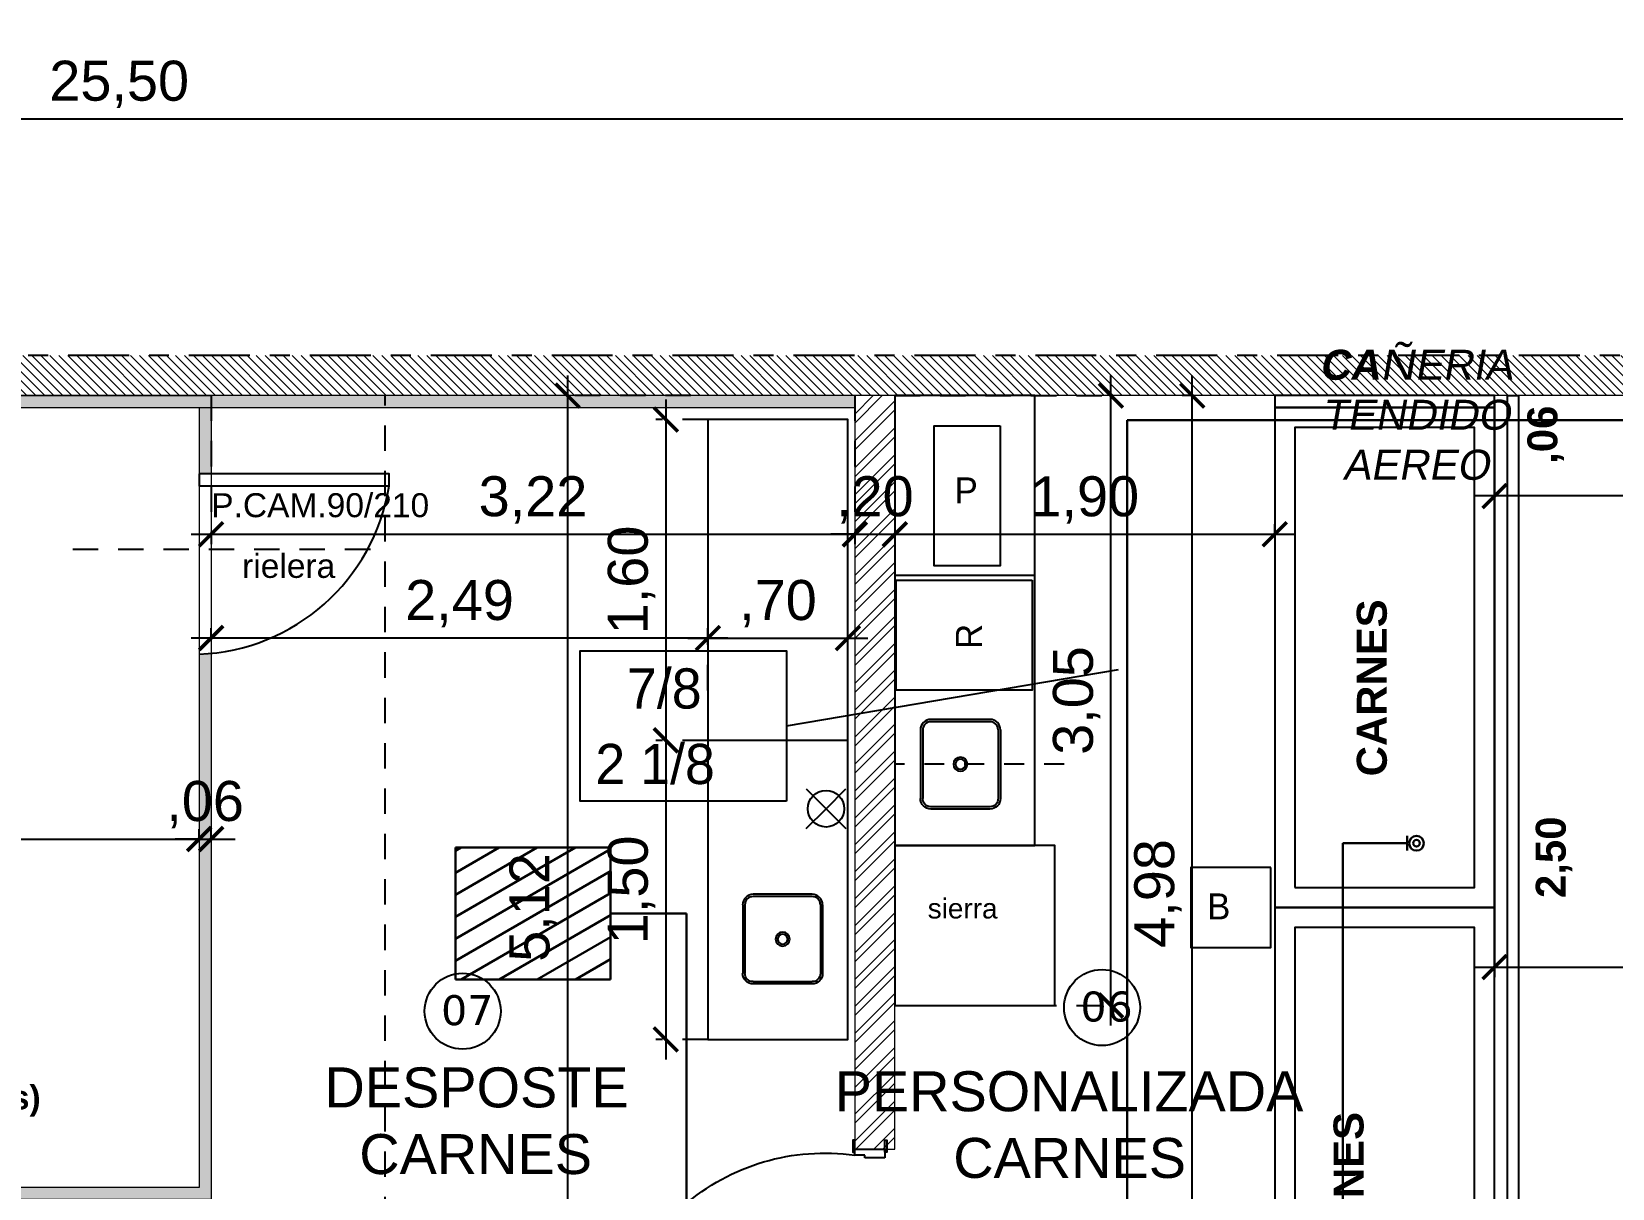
# Model space of a CAD drawing. Header units: metres. Extents: x 1166 to 1459, y -137 to 62.
# Drawn here: x 1274.14 to 1282.04, y -4.63 to 1.15 of the extents above; entities that cross this region are included whole.
import ezdxf

# ---------------------------------------------------------------- set-up
doc = ezdxf.new("R2010")
doc.units = ezdxf.units.M
doc.header["$LTSCALE"] = 0.508
doc.header["$PDMODE"] = 1
doc.header["$PDSIZE"] = -2
doc.linetypes.add('ACAD_ISO10W100', pattern=[18, 12, -3, 0, -3])
doc.linetypes.add('HIDDEN', pattern=[0.375, 0.25, -0.125])
doc.layers.get('0').update_dxf_attribs({"color": 9})
doc.layers.get('Defpoints').update_dxf_attribs({"color": 9})
for name, color, linetype in [('1-EJES', 9, 'ACAD_ISO10W100'), ('1-PROY', 9, 'HIDDEN'), ('2-Desig-Carp', 9, 'Continuous'), ('2-texto', 9, 'Continuous'), ('3-camara', 9, 'Continuous'), ('3-muros', 9, 'Continuous'), ('3-tabiques', 9, 'Continuous'), ('4-carpinterias', 9, 'Continuous'), ('7-artef', 9, 'Continuous'), ('7-equipamiento', 9, 'Continuous'), ('8-cota equipam.', 9, 'Continuous'), ('8-cotas-100', 9, 'Continuous'), ('9-Hatch', 9, 'Continuous'), ('9-Hatch existente', 9, 'Continuous'), ('arq mobiliario 0.9', 9, 'Continuous'), ('ejes-niveles', 9, 'HIDDEN'), ('IFA-Desagues', 212, 'Continuous'), ('IFA-MEDIA 02', 40, 'Continuous'), ('IFA-TEXTOS', 70, 'Continuous')]:
    doc.layers.add(name, color=color, linetype=linetype)
doc.layers.add('IFA-MEDIA 01', color=30, linetype='Continuous', lineweight=30)
doc.styles.add('ARIAL', font='arial.ttf', dxfattribs={"width": 1.15, "oblique": 10})
doc.styles.add('Helvetica (bold)', font='')
doc.styles.add('swiss', font='swissel.ttf')
doc.styles.get('Helvetica (bold)').set_extended_font_data('Helvetica', bold=True)
doc.dimstyles.new('dim-100', dxfattribs={"dimtxt": 0.2, "dimasz": 0.12, "dimexe": 0.05, "dimexo": 0, "dimgap": 0.05, "dimtad": 1, "dimzin": 4, "dimtxsty": 'swiss', "dimblk": 'ARCHTICK', "dimcen": 0.5, "dimdle": 0.1, "dimclrd": 256, "dimclre": 252, "dimclrt": 256, "dimadec": 0, "dimazin": 0, "dimtfac": 1, "dimtix": 1, "dimtmove": 2, "dimatfit": 3, "dimldrblk": 'OPEN30', "dimfxl": 0.05, "dimtolj": 1, "dimtzin": 0, "dimarcsym": 0})

# ---------------------------------------------------------------- blocks, each defined once
blk = doc.blocks.new('_ARCHTICK')
at = {"color": 0, "linetype": 'ByBlock', "const_width": 0.15}
blk.add_lwpolyline([(-0.5, -0.5), (0.5, 0.5)], dxfattribs=at)
blk = doc.blocks.new('*D24')
at = {"layer": '8-cotas-100', "linetype": 'Continuous', "lineweight": -2, "transparency": 16777216}
blk.add_line((1261.7236, 0.7172), (1287.4236, 0.7172), dxfattribs=at)
at = {"layer": '8-cotas-100', "color": 252, "linetype": 'Continuous', "lineweight": -2, "transparency": 16777216}
for p, q in [((1261.8236, -0.4671), (1261.8236, 0.7672)), ((1287.3236, -0.4671), (1287.3236, 0.7672))]:
    blk.add_line(p, q, dxfattribs=at)
at = {"layer": 'Defpoints', "color": 0, "linetype": 'Continuous', "transparency": 16777216}
for p in [(1287.3236, 0.7172), (1261.8236, -0.4671), (1287.3236, -0.4671)]:
    blk.add_point(p, dxfattribs=at)
at = {"layer": '8-cotas-100', "linetype": 'Continuous', "lineweight": -2, "transparency": 16777216, "xscale": 0.12, "yscale": 0.12, "zscale": 0.12, "rotation": 180}
blk.add_blockref('_ARCHTICK', (1261.8236, 0.7172), dxfattribs=at)
at = {"layer": '8-cotas-100', "linetype": 'Continuous', "lineweight": -2, "transparency": 16777216, "xscale": 0.12, "yscale": 0.12, "zscale": 0.12}
blk.add_blockref('_ARCHTICK', (1287.3236, 0.7172), dxfattribs=at)
at = {"layer": '8-cotas-100', "linetype": 'Continuous', "lineweight": 0, "transparency": 16777216, "insert": (1274.5736, 0.889), "char_height": 0.2, "attachment_point": 5, "style": 'swiss'}
blk.add_mtext('\\A1;25,50', dxfattribs=at)
blk = doc.blocks.new('_Open30')
at = {"color": 0, "linetype": 'ByBlock', "lineweight": -2}
for p, q in [((-1, 0.268), (0, 0)), ((0, 0), (-1, -0.268)), ((0, 0), (-1, 0))]:
    blk.add_line(p, q, dxfattribs=at)
blk = doc.blocks.new('*D61')
at = {"layer": '8-cotas-100', "color": 252, "linetype": 'Continuous', "lineweight": -2, "transparency": 16777216}
for p, q in [((1281.4536, -0.6971), (1281.4536, -3.5758)), ((1301.9736, -0.6671), (1301.9736, -3.5758))]:
    blk.add_line(p, q, dxfattribs=at)
at = {"layer": '8-cotas-100', "linetype": 'Continuous', "lineweight": -2, "transparency": 16777216}
blk.add_line((1281.3536, -3.5258), (1302.0736, -3.5258), dxfattribs=at)
at = {"layer": 'Defpoints', "color": 0, "linetype": 'Continuous', "transparency": 16777216}
for p in [(1281.4536, -0.6971), (1301.9736, -0.6671), (1301.9736, -3.5258)]:
    blk.add_point(p, dxfattribs=at)
at = {"layer": '8-cotas-100', "linetype": 'Continuous', "lineweight": -2, "transparency": 16777216, "xscale": 0.12, "yscale": 0.12, "zscale": 0.12, "rotation": 180}
blk.add_blockref('_ARCHTICK', (1281.4536, -3.5258), dxfattribs=at)
at = {"layer": '8-cotas-100', "linetype": 'Continuous', "lineweight": -2, "transparency": 16777216, "xscale": 0.12, "yscale": 0.12, "zscale": 0.12}
blk.add_blockref('_ARCHTICK', (1301.9736, -3.5258), dxfattribs=at)
at = {"layer": '8-cotas-100', "linetype": 'Continuous', "lineweight": 0, "transparency": 16777216, "insert": (1291.7136, -3.3541), "char_height": 0.2, "attachment_point": 5, "style": 'swiss'}
blk.add_mtext('\\A1;20,52', dxfattribs=at)
blk = doc.blocks.new('p emerg')
for p, q in [((735.2003, -216.5316), (735.3503, -216.5316)), ((735.2003, -216.5616), (735.2003, -216.5316)), ((735.2503, -216.5616), (735.2003, -216.5616)), ((735.2503, -216.5736), (735.2503, -216.5616)), ((735.3503, -216.5736), (735.2503, -216.5736)), ((735.3503, -216.5316), (735.3503, -216.5736)), ((735.3503, -217.6736), (735.2503, -217.6736)), ((735.2503, -217.6736), (735.2503, -217.6856)), ((735.3503, -217.7156), (735.3503, -217.6736)), ((735.2503, -217.6856), (735.2003, -217.6856)), ((735.2003, -217.6856), (735.2003, -217.7156)), ((735.2003, -217.7156), (735.3503, -217.7156))]:
    blk.add_line(p, q)
for points in [[(735.2003, -216.5466), (735.2003, -216.4856), (735.1903, -216.4856), (735.1903, -216.5466)], [(735.3503, -216.5466), (735.3503, -216.4856), (735.3603, -216.4856), (735.3603, -216.5466)], [(733.9747, -216.6181), (735.1937, -216.6181), (735.1937, -216.5731), (733.9747, -216.5731)], [(735.2003, -217.7006), (735.2003, -217.7616), (735.1903, -217.7616), (735.1903, -217.7006)], [(735.3503, -217.7006), (735.3503, -217.7616), (735.3603, -217.7616), (735.3603, -217.7006)]]:
    blk.add_lwpolyline(points, close=True)
blk.add_circle((735.1938, -216.564), 0.006)
blk.add_arc((734.8829, -216.5776), 0.9082, 179.71624, 180.28376)
at = {"color": 252}
blk.add_arc((735.0476, -216.6236), 1.0729, 179.70389, 278.1846, dxfattribs=at)
blk = doc.blocks.new('*D147')
at = {"layer": '8-cotas-100', "color": 252, "linetype": 'HIDDEN', "lineweight": -2, "transparency": 16777216}
for p, q in [((1284.4236, -1.0171), (1284.4236, -1.2193)), ((1281.4536, -1.3671), (1281.4536, -1.1193))]:
    blk.add_line(p, q, dxfattribs=at)
at = {"layer": '8-cotas-100', "linetype": 'Continuous', "lineweight": -2, "transparency": 16777216}
blk.add_line((1284.5236, -1.1693), (1281.3536, -1.1693), dxfattribs=at)
at = {"layer": 'Defpoints', "color": 0, "linetype": 'Continuous', "transparency": 16777216}
for p in [(1284.4236, -1.0171), (1281.4536, -1.1693), (1281.4536, -1.3671)]:
    blk.add_point(p, dxfattribs=at)
at = {"layer": '8-cotas-100', "linetype": 'Continuous', "lineweight": -2, "transparency": 16777216, "xscale": 0.12, "yscale": 0.12, "zscale": 0.12, "rotation": 180}
blk.add_blockref('_ARCHTICK', (1281.4536, -1.1693), dxfattribs=at)
at = {"layer": '8-cotas-100', "linetype": 'Continuous', "lineweight": -2, "transparency": 16777216, "xscale": 0.12, "yscale": 0.12, "zscale": 0.12}
blk.add_blockref('_ARCHTICK', (1284.4236, -1.1693), dxfattribs=at)
at = {"layer": '8-cotas-100', "linetype": 'Continuous', "lineweight": 0, "transparency": 16777216, "insert": (1282.9386, -0.9976), "char_height": 0.2, "attachment_point": 5, "style": 'swiss'}
blk.add_mtext('\\A1;2,97', dxfattribs=at)
blk = doc.blocks.new('*D226')
at = {"layer": '8-cotas-100', "color": 252, "linetype": 'HIDDEN', "lineweight": -2, "transparency": 16777216}
for p, q in [((1275.0336, -0.6671), (1275.0336, -1.4108)), ((1278.2536, -0.6672), (1278.2536, -1.4108))]:
    blk.add_line(p, q, dxfattribs=at)
at = {"layer": '8-cotas-100', "linetype": 'Continuous', "lineweight": -2, "transparency": 16777216}
blk.add_line((1274.9336, -1.3608), (1278.3536, -1.3608), dxfattribs=at)
at = {"layer": 'Defpoints', "color": 0, "linetype": 'Continuous', "transparency": 16777216}
for p in [(1275.0336, -0.6671), (1278.2536, -0.6672), (1278.2536, -1.3608)]:
    blk.add_point(p, dxfattribs=at)
at = {"layer": '8-cotas-100', "linetype": 'Continuous', "lineweight": -2, "transparency": 16777216, "xscale": 0.12, "yscale": 0.12, "zscale": 0.12, "rotation": 180}
blk.add_blockref('_ARCHTICK', (1275.0336, -1.3608), dxfattribs=at)
at = {"layer": '8-cotas-100', "linetype": 'Continuous', "lineweight": -2, "transparency": 16777216, "xscale": 0.12, "yscale": 0.12, "zscale": 0.12}
blk.add_blockref('_ARCHTICK', (1278.2536, -1.3608), dxfattribs=at)
at = {"layer": '8-cotas-100', "linetype": 'Continuous', "lineweight": 0, "transparency": 16777216, "insert": (1276.6436, -1.1891), "char_height": 0.2, "attachment_point": 5, "style": 'swiss'}
blk.add_mtext('\\A1;3,22', dxfattribs=at)
blk = doc.blocks.new('*D227')
at = {"layer": '8-cotas-100', "linetype": 'Continuous', "lineweight": -2, "transparency": 16777216}
blk.add_line((1277.4189, -1.8798), (1278.3189, -1.8798), dxfattribs=at)
at = {"layer": '8-cotas-100', "color": 252, "linetype": 'HIDDEN', "lineweight": -2, "transparency": 16777216}
for p, q in [((1277.5189, -2.1414), (1277.5189, -1.8298)), ((1278.2189, -2.1414), (1278.2189, -1.8298))]:
    blk.add_line(p, q, dxfattribs=at)
at = {"layer": 'Defpoints', "color": 0, "linetype": 'Continuous', "transparency": 16777216}
for p in [(1278.2189, -1.8798), (1277.5189, -2.1414), (1278.2189, -2.1414)]:
    blk.add_point(p, dxfattribs=at)
at = {"layer": '8-cotas-100', "linetype": 'Continuous', "lineweight": -2, "transparency": 16777216, "xscale": 0.12, "yscale": 0.12, "zscale": 0.12, "rotation": 180}
blk.add_blockref('_ARCHTICK', (1277.5189, -1.8798), dxfattribs=at)
at = {"layer": '8-cotas-100', "linetype": 'Continuous', "lineweight": -2, "transparency": 16777216, "xscale": 0.12, "yscale": 0.12, "zscale": 0.12}
blk.add_blockref('_ARCHTICK', (1278.2189, -1.8798), dxfattribs=at)
at = {"layer": '8-cotas-100', "linetype": 'Continuous', "lineweight": 0, "transparency": 16777216, "insert": (1277.8689, -1.7082), "char_height": 0.2, "attachment_point": 5, "style": 'swiss'}
blk.add_mtext('\\A1;,70', dxfattribs=at)
blk = doc.blocks.new('*D228')
at = {"layer": '8-cotas-100', "linetype": 'Continuous', "lineweight": -2, "transparency": 16777216}
blk.add_line((1277.6189, -1.8798), (1274.9336, -1.8798), dxfattribs=at)
at = {"layer": '8-cotas-100', "color": 252, "linetype": 'HIDDEN', "lineweight": -2, "transparency": 16777216}
for p, q in [((1275.0336, -1.8798), (1275.0336, -1.8298)), ((1277.5189, -1.8798), (1277.5189, -1.8298))]:
    blk.add_line(p, q, dxfattribs=at)
at = {"layer": 'Defpoints', "color": 0, "linetype": 'Continuous', "transparency": 16777216}
for p in [(1275.0336, -1.8798), (1275.0336, -1.8798), (1277.5189, -1.8798)]:
    blk.add_point(p, dxfattribs=at)
at = {"layer": '8-cotas-100', "linetype": 'Continuous', "lineweight": -2, "transparency": 16777216, "xscale": 0.12, "yscale": 0.12, "zscale": 0.12, "rotation": 180}
blk.add_blockref('_ARCHTICK', (1275.0336, -1.8798), dxfattribs=at)
at = {"layer": '8-cotas-100', "linetype": 'Continuous', "lineweight": -2, "transparency": 16777216, "xscale": 0.12, "yscale": 0.12, "zscale": 0.12}
blk.add_blockref('_ARCHTICK', (1277.5189, -1.8798), dxfattribs=at)
at = {"layer": '8-cotas-100', "linetype": 'Continuous', "lineweight": 0, "transparency": 16777216, "insert": (1276.2762, -1.7081), "char_height": 0.2, "attachment_point": 5, "style": 'swiss'}
blk.add_mtext('\\A1;2,49', dxfattribs=at)
blk = doc.blocks.new('*D229')
at = {"layer": '8-cotas-100', "linetype": 'Continuous', "lineweight": -2, "transparency": 16777216}
blk.add_line((1277.308, -0.6871), (1277.308, -2.4914), dxfattribs=at)
at = {"layer": '8-cotas-100', "color": 252, "linetype": 'HIDDEN', "lineweight": -2, "transparency": 16777216}
for p, q in [((1277.5189, -0.7871), (1277.258, -0.7871)), ((1277.5189, -2.3914), (1277.258, -2.3914))]:
    blk.add_line(p, q, dxfattribs=at)
at = {"layer": 'Defpoints', "color": 0, "linetype": 'Continuous', "transparency": 16777216}
for p in [(1277.5189, -0.7871), (1277.308, -2.3914), (1277.5189, -2.3914)]:
    blk.add_point(p, dxfattribs=at)
at = {"layer": '8-cotas-100', "linetype": 'Continuous', "lineweight": -2, "transparency": 16777216, "xscale": 0.12, "yscale": 0.12, "zscale": 0.12}
for p, rotation in [((1277.308, -0.7871), 90), ((1277.308, -2.3914), 270)]:
    blk.add_blockref('_ARCHTICK', p, dxfattribs=dict(at, rotation=rotation))
at = {"layer": '8-cotas-100', "linetype": 'Continuous', "lineweight": 0, "transparency": 16777216, "insert": (1277.1364, -1.5893), "char_height": 0.2, "attachment_point": 5, "rotation": 90, "style": 'swiss'}
blk.add_mtext('\\A1;1,60', dxfattribs=at)
blk = doc.blocks.new('*D230')
at = {"layer": '8-cotas-100', "linetype": 'Continuous', "lineweight": -2, "transparency": 16777216}
blk.add_line((1277.308, -2.2914), (1277.308, -3.9871), dxfattribs=at)
at = {"layer": '8-cotas-100', "color": 252, "linetype": 'HIDDEN', "lineweight": -2, "transparency": 16777216}
for p, q in [((1277.5189, -2.3914), (1277.258, -2.3914)), ((1277.5189, -3.8871), (1277.258, -3.8871))]:
    blk.add_line(p, q, dxfattribs=at)
at = {"layer": 'Defpoints', "color": 0, "linetype": 'Continuous', "transparency": 16777216}
for p in [(1277.5189, -2.3914), (1277.308, -3.8871), (1277.5189, -3.8871)]:
    blk.add_point(p, dxfattribs=at)
at = {"layer": '8-cotas-100', "linetype": 'Continuous', "lineweight": -2, "transparency": 16777216, "xscale": 0.12, "yscale": 0.12, "zscale": 0.12}
for p, rotation in [((1277.308, -2.3914), 90), ((1277.308, -3.8871), 270)]:
    blk.add_blockref('_ARCHTICK', p, dxfattribs=dict(at, rotation=rotation))
at = {"layer": '8-cotas-100', "linetype": 'Continuous', "lineweight": 0, "transparency": 16777216, "insert": (1277.1364, -3.1393), "char_height": 0.2, "attachment_point": 5, "rotation": 90, "style": 'swiss'}
blk.add_mtext('\\A1;1,50', dxfattribs=at)
blk = doc.blocks.new('*D231')
at = {"layer": '8-cotas-100', "linetype": 'Continuous', "lineweight": -2, "transparency": 16777216}
blk.add_line((1276.8162, -0.5671), (1276.8162, -5.8871), dxfattribs=at)
at = {"layer": '8-cotas-100', "color": 252, "linetype": 'HIDDEN', "lineweight": -2, "transparency": 16777216}
for p, q in [((1277.4337, -0.6671), (1276.7662, -0.6671)), ((1277.4336, -5.7871), (1276.7662, -5.7871))]:
    blk.add_line(p, q, dxfattribs=at)
at = {"layer": 'Defpoints', "color": 0, "linetype": 'Continuous', "transparency": 16777216}
for p in [(1277.4337, -0.6671), (1276.8162, -5.7871), (1277.4336, -5.7871)]:
    blk.add_point(p, dxfattribs=at)
at = {"layer": '8-cotas-100', "linetype": 'Continuous', "lineweight": -2, "transparency": 16777216, "xscale": 0.12, "yscale": 0.12, "zscale": 0.12}
for p, rotation in [((1276.8162, -0.6671), 90), ((1276.8162, -5.7871), 270)]:
    blk.add_blockref('_ARCHTICK', p, dxfattribs=dict(at, rotation=rotation))
at = {"layer": '8-cotas-100', "linetype": 'Continuous', "lineweight": 0, "transparency": 16777216, "insert": (1276.6445, -3.2271), "char_height": 0.2, "attachment_point": 5, "rotation": 90, "style": 'swiss'}
blk.add_mtext('\\A1;5,12', dxfattribs=at)
blk = doc.blocks.new('A$C13492753')
for p, q in [((0.3959, 0.4), (0.0523, 0.4)), ((0, 0.3477), (0, 0.0523)), ((0.0112, 0.3477), (0.0112, 0.0523)), ((0.3959, 0.3888), (0.0523, 0.3888)), ((0.4369, 0.3477), (0.4369, 0.0523)), ((0.4481, 0.3477), (0.4481, 0.0523)), ((0.3959, 0.0112), (0.0523, 0.0112)), ((0.3959, 0), (0.0523, 0))]:
    blk.add_line(p, q)
for centre, major_axis, start_param, end_param in [((0.0523, 0.3477), (0.037, -0.037), 2.356194, 3.926991), ((0.0523, 0.3477), (0.029, 0.029), 0.785398, 2.356194), ((0.2241, 0.2), (-0.0249, -0.0249), 5.497787, 11.780972), ((0.2241, 0.2), (-0.0178, -0.0178), 5.497787, 11.780972), ((0.0523, 0.0523), (0.037, 0.037), 2.356194, 3.926991), ((0.0523, 0.0523), (0.029, -0.029), 3.926991, 5.497787)]:
    blk.add_ellipse(centre, major_axis=major_axis, ratio=1, start_param=start_param, end_param=end_param)
at = {"extrusion": (0, 0, -1)}
for centre, major_axis, start_param, end_param in [((0.3959, 0.3477), (-0.037, -0.037), 2.356194, 3.926991), ((0.3959, 0.3477), (-0.029, 0.029), 0.785398, 2.356194), ((0.3959, 0.0523), (-0.029, -0.029), 3.926991, 5.497787), ((0.3959, 0.0523), (-0.037, 0.037), 2.356194, 3.926991)]:
    blk.add_ellipse(centre, major_axis=major_axis, ratio=1, start_param=start_param, end_param=end_param, dxfattribs=at)
blk = doc.blocks.new('*D288')
at = {"layer": '8-cotas-100', "linetype": 'Continuous', "lineweight": -2, "transparency": 16777216}
for p, q in [((1278.2536, -1.3608), (1278.1336, -1.3608)), ((1278.2536, -1.3608), (1278.4536, -1.3608)), ((1278.4536, -1.3608), (1278.5736, -1.3608))]:
    blk.add_line(p, q, dxfattribs=at)
at = {"layer": '8-cotas-100', "color": 252, "linetype": 'HIDDEN', "lineweight": -2, "transparency": 16777216}
for p, q in [((1278.2536, -1.3608), (1278.2536, -1.4108)), ((1278.4536, -1.3608), (1278.4536, -1.4108))]:
    blk.add_line(p, q, dxfattribs=at)
at = {"layer": 'Defpoints', "color": 0, "linetype": 'Continuous', "transparency": 16777216}
for p in [(1278.2536, -1.3608), (1278.4536, -1.3608), (1278.4536, -1.3608)]:
    blk.add_point(p, dxfattribs=at)
at = {"layer": '8-cotas-100', "linetype": 'Continuous', "lineweight": -2, "transparency": 16777216, "xscale": 0.12, "yscale": 0.12, "zscale": 0.12}
blk.add_blockref('_ARCHTICK', (1278.2536, -1.3608), dxfattribs=at)
at = {"layer": '8-cotas-100', "linetype": 'Continuous', "lineweight": -2, "transparency": 16777216, "xscale": 0.12, "yscale": 0.12, "zscale": 0.12, "rotation": 180}
blk.add_blockref('_ARCHTICK', (1278.4536, -1.3608), dxfattribs=at)
at = {"layer": '8-cotas-100', "linetype": 'Continuous', "lineweight": 0, "transparency": 16777216, "insert": (1278.3536, -1.1891), "char_height": 0.2, "attachment_point": 5, "style": 'swiss'}
blk.add_mtext('\\A1;,20', dxfattribs=at)
blk = doc.blocks.new('*D289')
at = {"layer": '8-cotas-100', "color": 252, "linetype": 'HIDDEN', "lineweight": -2, "transparency": 16777216}
for p, q in [((1280.3536, -1.3608), (1280.3536, -1.3108)), ((1278.4536, -1.3608), (1278.4536, -1.4108))]:
    blk.add_line(p, q, dxfattribs=at)
at = {"layer": '8-cotas-100', "linetype": 'Continuous', "lineweight": -2, "transparency": 16777216}
blk.add_line((1278.3536, -1.3608), (1280.4536, -1.3608), dxfattribs=at)
at = {"layer": 'Defpoints', "color": 0, "linetype": 'Continuous', "transparency": 16777216}
for p in [(1278.4536, -1.3608), (1280.3536, -1.3608), (1280.3536, -1.3608)]:
    blk.add_point(p, dxfattribs=at)
at = {"layer": '8-cotas-100', "linetype": 'Continuous', "lineweight": -2, "transparency": 16777216, "xscale": 0.12, "yscale": 0.12, "zscale": 0.12, "rotation": 180}
blk.add_blockref('_ARCHTICK', (1278.4536, -1.3608), dxfattribs=at)
at = {"layer": '8-cotas-100', "linetype": 'Continuous', "lineweight": -2, "transparency": 16777216, "xscale": 0.12, "yscale": 0.12, "zscale": 0.12}
blk.add_blockref('_ARCHTICK', (1280.3536, -1.3608), dxfattribs=at)
at = {"layer": '8-cotas-100', "linetype": 'Continuous', "lineweight": 0, "transparency": 16777216, "insert": (1279.4036, -1.1893), "char_height": 0.2, "attachment_point": 5, "style": 'swiss'}
blk.add_mtext('\\A1;1,90', dxfattribs=at)
blk = doc.blocks.new('*D291')
at = {"layer": '3-muros', "lineweight": -2, "transparency": 16777216}
blk.add_line((1279.9413, -5.7471), (1279.9413, -0.5671), dxfattribs=at)
at = {"layer": '3-muros', "color": 252, "lineweight": -2, "transparency": 16777216}
for p, q in [((1279.9413, -0.6671), (1279.8913, -0.6671)), ((1279.9163, -5.6471), (1279.9913, -5.6471))]:
    blk.add_line(p, q, dxfattribs=at)
at = {"layer": 'Defpoints', "color": 0, "transparency": 16777216}
for p in [(1279.9413, -0.6671), (1279.9413, -0.6671), (1279.9163, -5.6471)]:
    blk.add_point(p, dxfattribs=at)
at = {"layer": '3-muros', "lineweight": -2, "transparency": 16777216, "xscale": 0.12, "yscale": 0.12, "zscale": 0.12}
for p, rotation in [((1279.9413, -0.6671), 90), ((1279.9413, -5.6471), 270)]:
    blk.add_blockref('_ARCHTICK', p, dxfattribs=dict(at, rotation=rotation))
at = {"layer": '3-muros', "lineweight": 0, "transparency": 16777216, "insert": (1279.7697, -3.1571), "char_height": 0.2, "attachment_point": 5, "rotation": 90, "style": 'swiss'}
blk.add_mtext('\\A1;4,98', dxfattribs=at)
blk = doc.blocks.new('*D529')
at = {"layer": '8-cotas-100', "color": 252, "linetype": 'HIDDEN', "lineweight": -2, "transparency": 16777216}
for p, q in [((1270.9736, -2.8849), (1270.9736, -2.8349)), ((1274.9736, -2.8849), (1274.9736, -2.8349))]:
    blk.add_line(p, q, dxfattribs=at)
at = {"layer": '8-cotas-100', "lineweight": -2, "transparency": 16777216}
blk.add_line((1270.8736, -2.8849), (1275.0736, -2.8849), dxfattribs=at)
at = {"layer": 'Defpoints', "color": 0, "transparency": 16777216}
for p in [(1270.9736, -2.8849), (1274.9736, -2.8849), (1274.9736, -2.8849)]:
    blk.add_point(p, dxfattribs=at)
at = {"layer": '8-cotas-100', "lineweight": -2, "transparency": 16777216, "xscale": 0.12, "yscale": 0.12, "zscale": 0.12, "rotation": 180}
blk.add_blockref('_ARCHTICK', (1270.9736, -2.8849), dxfattribs=at)
at = {"layer": '8-cotas-100', "lineweight": -2, "transparency": 16777216, "xscale": 0.12, "yscale": 0.12, "zscale": 0.12}
blk.add_blockref('_ARCHTICK', (1274.9736, -2.8849), dxfattribs=at)
at = {"layer": '8-cotas-100', "transparency": 16777216, "insert": (1272.9736, -2.7133), "char_height": 0.2, "attachment_point": 5, "style": 'swiss'}
blk.add_mtext('\\A1;4,00', dxfattribs=at)
blk = doc.blocks.new('*D530')
at = {"layer": '8-cotas-100', "color": 252, "linetype": 'HIDDEN', "lineweight": -2, "transparency": 16777216}
for p, q in [((1274.9736, -2.8849), (1274.9736, -2.8349)), ((1275.0336, -2.8849), (1275.0336, -2.8349))]:
    blk.add_line(p, q, dxfattribs=at)
at = {"layer": '8-cotas-100', "lineweight": -2, "transparency": 16777216}
for p, q in [((1274.9736, -2.8849), (1274.8536, -2.8849)), ((1274.9736, -2.8849), (1275.0336, -2.8849)), ((1275.0336, -2.8849), (1275.1536, -2.8849))]:
    blk.add_line(p, q, dxfattribs=at)
at = {"layer": 'Defpoints', "color": 0, "transparency": 16777216}
for p in [(1274.9736, -2.8849), (1275.0336, -2.8849), (1275.0336, -2.8849)]:
    blk.add_point(p, dxfattribs=at)
at = {"layer": '8-cotas-100', "lineweight": -2, "transparency": 16777216, "xscale": 0.12, "yscale": 0.12, "zscale": 0.12}
blk.add_blockref('_ARCHTICK', (1274.9736, -2.8849), dxfattribs=at)
at = {"layer": '8-cotas-100', "lineweight": -2, "transparency": 16777216, "xscale": 0.12, "yscale": 0.12, "zscale": 0.12, "rotation": 180}
blk.add_blockref('_ARCHTICK', (1275.0336, -2.8849), dxfattribs=at)
at = {"layer": '8-cotas-100', "transparency": 16777216, "insert": (1275.0036, -2.7133), "char_height": 0.2, "attachment_point": 5, "style": 'swiss'}
blk.add_mtext('\\A1;,06', dxfattribs=at)
blk = doc.blocks.new('*D597')
at = {"layer": '8-cotas-100', "lineweight": -2, "transparency": 16777216}
blk.add_line((1279.5346, -3.8171), (1279.5346, -0.5671), dxfattribs=at)
at = {"layer": '8-cotas-100', "color": 252, "linetype": 'HIDDEN', "lineweight": -2, "transparency": 16777216}
for p, q in [((1278.4535, -0.6671), (1279.5846, -0.6671)), ((1278.4535, -3.7171), (1279.5846, -3.7171))]:
    blk.add_line(p, q, dxfattribs=at)
at = {"layer": 'Defpoints', "color": 0, "transparency": 16777216}
for p in [(1278.4535, -0.6671), (1279.5346, -0.6671), (1278.4535, -3.7171)]:
    blk.add_point(p, dxfattribs=at)
at = {"layer": '8-cotas-100', "lineweight": -2, "transparency": 16777216, "xscale": 0.12, "yscale": 0.12, "zscale": 0.12}
for p, rotation in [((1279.5346, -0.6671), 90), ((1279.5346, -3.7171), 270)]:
    blk.add_blockref('_ARCHTICK', p, dxfattribs=dict(at, rotation=rotation))
at = {"layer": '8-cotas-100', "transparency": 16777216, "insert": (1279.363, -2.1921), "char_height": 0.2, "attachment_point": 5, "rotation": 90, "style": 'swiss'}
blk.add_mtext('\\A1;3,05', dxfattribs=at)
blk = doc.blocks.new('EE')
blk.add_line((0.064, -0.05), (0.064, 0.05))
for radius in [0.0504, 0.0225]:
    blk.add_circle((0, 0), radius)

msp = doc.modelspace()

# ---------------------------------------------------------------- hatches: boundary and pattern name
at = {"layer": '3-camara', "linetype": 'Continuous', "lineweight": 0}
h = msp.add_hatch(color=256, dxfattribs=at)
h.dxf.hatch_style = 1
h.paths.add_polyline_path([(1275.9036, -0.6671), (1275.0336, -0.6671), (1275.0336, -0.7271), (1275.9036, -0.7271)])
h.paths.add_polyline_path([(1277.7572, -0.6671), (1275.9036, -0.6671), (1275.9036, -0.7271), (1277.7674, -0.7272, -0.019372)])
h.paths.add_polyline_path([(1278.2536, -0.6671), (1277.7572, -0.6671, 0.019372), (1277.7674, -0.7272), (1278.2536, -0.7272)])
at = {"layer": '9-Hatch'}
h = msp.add_hatch(color=256, dxfattribs=at)
h.dxf.hatch_style = 1
h.paths.add_polyline_path([(1278.2535, -5.7871), (1276.0238, -5.7871), (1276.0238, -5.8471), (1278.2535, -5.8471)])
h.paths.add_polyline_path([(1275.9036, -5.7871), (1274.9736, -5.787), (1274.9736, -5.847), (1275.9036, -5.8471)])
h.paths.add_polyline_path([(1275.0336, -4.6871), (1274.9736, -4.6871), (1274.9736, -4.7371), (1275.0336, -4.7371)])
h.paths.add_polyline_path([(1275.0336, -1.9563, -0.015039), (1274.9736, -1.9604), (1274.9736, -4.6271), (1272.4165, -4.6271, -0.015039), (1272.4125, -4.6871), (1275.0336, -4.6871)])
h.paths.add_polyline_path([(1271.515, -4.6271), (1270.9736, -4.6271), (1270.9736, -3.2671), (1270.9136, -3.2671), (1270.9136, -4.6871), (1271.515, -4.6871)])
h.paths.add_polyline_path([(1270.9736, -0.7271), (1270.9736, -0.6671), (1268.7736, -0.6671), (1268.7736, -3.2669), (1268.7773, -3.2669), (1269.5354, -3.267, -0.025076), (1269.5266, -3.1671), (1268.8736, -3.1671), (1268.8736, -0.7671), (1270.8736, -0.7671), (1270.8736, -3.1671), (1270.4281, -3.1671), (1270.4281, -3.2671), (1270.9736, -3.2671)])
h.paths.add_polyline_path([(1275.0336, -0.6671), (1270.9736, -0.6671), (1270.9736, -0.7271), (1274.9736, -0.7271), (1274.9736, -1.0589), (1275.0336, -1.0589)])
h.paths.add_polyline_path([(1265.3436, -2.7871), (1262.0236, -2.7871), (1262.0236, -2.8471), (1265.3436, -2.8471)], flags=17)
h.paths.add_polyline_path([(1265.3436, -2.8471), (1265.2836, -2.8471), (1265.2836, -4.8216), (1265.3436, -4.8216)], flags=17)
h.paths.add_polyline_path([(1265.3436, -0.6671), (1262.0236, -0.6671), (1262.0236, -2.7871), (1262.0836, -2.7871), (1262.0836, -0.7271), (1265.2836, -0.7271), (1265.2836, -2.7871), (1265.3436, -2.7871)])
h.paths.add_polyline_path([(1265.3436, -8.9571), (1265.2836, -8.9571), (1265.2836, -12.7571), (1262.0836, -12.7571), (1262.0836, -8.9571), (1262.0236, -8.9571), (1262.0236, -12.8171), (1265.3436, -12.8171)])
h.paths.add_polyline_path([(1265.3436, -8.8971), (1262.0236, -8.8971), (1262.0236, -8.9571), (1262.0836, -8.9571), (1265.2836, -8.9571), (1265.3436, -8.9571)])
h.paths.add_polyline_path([(1265.3436, -2.7871), (1262.0236, -2.7871), (1262.0236, -8.7621), (1262.0836, -8.7621), (1262.0836, -2.8471), (1265.2836, -2.8471), (1265.2836, -8.7621), (1265.3436, -8.7621)])
h.paths.add_polyline_path([(1265.3436, -8.7621), (1265.2836, -8.7621), (1265.2836, -8.8721), (1265.3436, -8.8721)])
h.paths.add_polyline_path([(1265.3436, -8.8721), (1265.2836, -8.8721), (1265.2836, -8.8971), (1265.3436, -8.8971)])
h.paths.add_polyline_path([(1268.7736, -7.8971), (1265.3436, -7.8971), (1265.3436, -7.9571), (1268.7736, -7.9571)])
at = {"layer": '9-Hatch', "lineweight": 0}
h = msp.add_hatch(dxfattribs=at)
h.set_pattern_fill('ANSI32', color=256, scale=0.01)
h.paths.add_polyline_path([(1280.3536, -5.6471), (1278.4535, -5.6472), (1278.4535, -5.6208), (1278.2535, -5.6207), (1278.2535, -5.8471), (1280.1536, -5.8471), (1280.1542, -10.1706), (1280.3036, -10.1708), (1280.3036, -10.1237), (1280.3136, -10.1237), (1280.3136, -10.1708), (1280.3536, -10.1709)])
h.paths.add_polyline_path([(1278.4536, -0.6671), (1278.2536, -0.6671), (1278.2535, -4.4367), (1278.4535, -4.4368)])
h.paths.add_polyline_path([(1278.0694, -1.3829), (1278.6181, -1.3829), (1278.6181, -0.9547), (1278.0694, -0.9547)], flags=9)
h.paths.add_polyline_path([(1278.0808, -4.696), (1280.5257, -4.696), (1280.5257, -3.9471), (1278.0808, -3.9471)], flags=9)
at = {"layer": '9-Hatch existente', "linetype": 'Continuous', "lineweight": 0}
h = msp.add_hatch(dxfattribs=at)
h.set_pattern_fill('ANSI31', color=256, scale=0.01, angle=-90)
h.paths.add_polyline_path([(1287.3236, 12.1329), (1287.5236, 12.1329), (1287.5236, -0.6071), (1287.5236, -0.6671), (1262.0236, -0.6671), (1262.0854, -12.9889), (1258.7736, -12.9889), (1258.7736, -37.9171), (1258.5736, -37.9171), (1258.5736, -12.8171), (1261.8236, -12.8171), (1261.8236, -0.4671), (1287.3236, -0.4671)])
at = {"layer": 'IFA-MEDIA 01'}
h = msp.add_hatch(dxfattribs=at)
h.set_pattern_fill('LINE', color=256, scale=0.03, angle=-1230, style=0)
h.set_pattern_definition([(210, (1346.52727, 65.78395), (0.047625, -0.08248892), [])])
h.paths.add_polyline_path([(1277.031, -3.5871), (1276.256, -3.5871), (1276.256, -2.9271), (1277.031, -2.9271)])

# ---------------------------------------------------------------- linework, layer by layer
at = {"layer": '1-EJES', "linetype": 'ACAD_ISO10W100', "ltscale": 0.05}
msp.add_line((1287.3236, -0.4671), (1261.8236, -0.4671), dxfattribs=at)
at = {"layer": '1-PROY'}
msp.add_line((1275.9036, -37.7171), (1275.9036, -0.6671), dxfattribs=at)
msp.add_lwpolyline([(1274.3411, -1.4353), (1275.9064, -1.4353)], dxfattribs=at)
at = {"layer": '2-texto'}
for centre in [(1276.2918, -3.7459), (1279.4899, -3.7277)]:
    msp.add_circle(centre, 0.1901, dxfattribs=at)
at = {"layer": '3-camara', "linetype": 'Continuous', "lineweight": 0}
msp.add_line((1274.9736, -0.7271), (1278.2536, -0.7272), dxfattribs=at)
msp.add_lwpolyline([(1270.9136, -0.6671), (1275.0336, -0.6671), (1275.0336, -4.6871), (1270.9136, -4.6871), (1270.9136, -3.2671)], dxfattribs=at)
msp.add_lwpolyline([(1270.9736, -0.7271), (1274.9736, -0.7271), (1274.9736, -4.6271), (1270.9736, -4.6271)], close=True, dxfattribs=at)
at = {"layer": '3-camara'}
msp.add_lwpolyline([(1274.9736, -1.0589), (1274.9736, -1.1189), (1275.9236, -1.1189), (1275.9236, -1.0589)], close=True, dxfattribs=at)
msp.add_arc((1274.9362, -0.9612), 0.9999, 272.14353, 350.9249, dxfattribs=at)
at = {"layer": '3-muros', "linetype": 'Continuous', "lineweight": 0}
msp.add_line((1287.5236, -0.6671), (1262.0236, -0.6671), dxfattribs=at)
at = {"layer": '3-tabiques', "linetype": 'Continuous', "lineweight": 0}
for p, q in [((1278.2536, -0.6671), (1278.2535, -4.4414)), ((1278.4535, -4.4368), (1278.4535, -0.6671)), ((1278.2535, -4.4367), (1278.4535, -4.4368))]:
    msp.add_line(p, q, dxfattribs=at)
at = {"layer": '7-artef'}
for p, q in [((1279.1535, -1.5671), (1278.4535, -1.5671)), ((1278.2189, -2.3914), (1277.5189, -2.3914))]:
    msp.add_line(p, q, dxfattribs=at)
for points in [[(1278.4535, -2.9171), (1279.1535, -2.9171), (1279.1535, -0.6671), (1278.4535, -0.6671)], [(1277.5189, -3.8871), (1278.2189, -3.8871), (1278.2189, -0.7871), (1277.5189, -0.7871)], [(1278.4535, -2.9171), (1278.4535, -3.7171), (1279.2535, -3.7171), (1279.2535, -2.9171)], [(1280.3341, -3.0271), (1279.9341, -3.0271), (1279.9341, -3.4271), (1280.3341, -3.4271)]]:
    msp.add_lwpolyline(points, close=True, dxfattribs=at)
at = {"layer": '7-artef', "flags": 128}
for points in [[(1281.5182, -0.6671), (1281.574, -0.6671), (1281.574, -9.6538), (1281.5182, -9.6538)], [(1278.9803, -0.8183), (1278.9803, -1.5183), (1278.6503, -1.5183), (1278.6503, -0.8183)], [(1279.1403, -1.5911), (1279.1403, -2.1411), (1278.4603, -2.1411), (1278.4603, -1.5911)]]:
    msp.add_lwpolyline(points, close=True, dxfattribs=at)
at = {"layer": '7-equipamiento'}
for points in [[(1281.4536, -0.6671), (1280.3536, -0.6671), (1280.3536, -0.7271), (1281.4536, -0.7271)], [(1280.3536, -3.2271), (1281.4536, -3.2271), (1281.4536, -0.7271), (1280.3536, -0.7271)], [(1280.4536, -3.1271), (1281.3536, -3.1271), (1281.3536, -0.8271), (1280.4536, -0.8271)], [(1280.3536, -5.7271), (1281.4536, -5.7271), (1281.4536, -3.2271), (1280.3536, -3.2271)], [(1280.4536, -5.6271), (1281.3536, -5.6271), (1281.3536, -3.3271), (1280.4536, -3.3271)]]:
    msp.add_lwpolyline(points, close=True, dxfattribs=at)
at = {"layer": 'ejes-niveles', "ltscale": 0.5}
msp.add_line((1279.3011, -2.5109), (1278.4535, -2.5109), dxfattribs=at)
at = {"layer": 'IFA-Desagues'}
for p, q in [((1278.0107, -2.6347), (1278.1093, -2.7333)), ((1278.1093, -2.7333), (1278.2079, -2.6347)), ((1278.0107, -2.8319), (1278.1093, -2.7333)), ((1278.1093, -2.7333), (1278.2079, -2.8319))]:
    msp.add_line(p, q, dxfattribs=at)
msp.add_circle((1278.1093, -2.7333), 0.0916, dxfattribs=at)
at = {"layer": 'IFA-MEDIA 01'}
for p, q in [((1279.6156, -6.8169), (1279.6156, -0.7903)), ((1279.6156, -0.7903), (1287.6888, -0.7903)), ((1281.0161, -2.9061), (1280.6945, -2.9061)), ((1277.031, -2.9271), (1276.256, -2.9271)), ((1276.256, -2.9271), (1276.256, -3.5871)), ((1277.031, -3.5871), (1277.031, -2.9271)), ((1277.031, -3.2571), (1277.4118, -3.2571)), ((1277.4118, -3.2571), (1277.4118, -7.0369)), ((1277.031, -3.5871), (1276.256, -3.5871))]:
    msp.add_line(p, q, dxfattribs=at)
at = {"layer": 'IFA-MEDIA 01', "ltscale": 2}
msp.add_line((1280.6945, -9.0092), (1280.6945, -2.9061), dxfattribs=at)
at = {"layer": 'IFA-MEDIA 02'}
msp.add_line((1277.9118, -2.3191), (1279.5716, -2.0373), dxfattribs=at)
msp.add_lwpolyline([(1277.9118, -2.6953), (1276.8791, -2.6953), (1276.8791, -1.943), (1277.9118, -1.943)], close=True, dxfattribs=at)

# ---------------------------------------------------------------- block references
at = {"layer": '4-carpinterias', "xscale": -1, "rotation": 180}
msp.add_blockref('p emerg', (543.0531, -222.1523), dxfattribs=at)
at = {"layer": '7-artef', "xscale": -1, "rotation": 269.999996264268}
msp.add_blockref('A$C13492753', (1277.6924, -3.6095), dxfattribs=at)
at = {"layer": 'arq mobiliario 0.9', "xscale": -1, "rotation": 269.999996264268}
msp.add_blockref('A$C13492753', (1278.5817, -2.7349), dxfattribs=at)
at = {"layer": 'IFA-MEDIA 01', "xscale": -0.7326479330658913, "yscale": 0.7326479330658913, "zscale": 0.7326479323687951}
msp.add_blockref('EE', (1281.0631, -2.9061), dxfattribs=at)

# ---------------------------------------------------------------- texts
at = {"layer": '2-Desig-Carp', "char_height": 0.12, "width": 5.113846, "attachment_point": 3, "style": 'swiss'}
for s, insert in [('{\\fArial|b0|i0|c0|p34;P.CAM.90/210}', (1276.1243, -1.1553)), ('{\\fArial|b0|i0|c0|p34;rielera}', (1275.6544, -1.4589))]:
    msp.add_mtext(s, dxfattribs=dict(at, insert=insert))
at = {"layer": '2-texto', "style": 'swiss'}
msp.add_text('sierra', height=0.1, dxfattribs=at).set_placement((1278.618, -3.2822))
at = {"layer": '2-texto', "char_height": 0.15, "attachment_point": 1, "rotation": 90}
for insert in [(1280.7643, -2.5712), (1280.648, -5.1347)]:
    msp.add_mtext_dynamic_manual_height_columns('{\\fArial|b1|i0|c0|p34;CARNES}', width=1.270119, gutter_width=1, heights=[0], dxfattribs=dict(at, insert=insert))
at = {"layer": '2-texto', "linetype": 'Continuous', "lineweight": 0, "insert": (1272.5109, -3.5171), "char_height": 0.12, "attachment_point": 1, "style": 'Helvetica (bold)'}
msp.add_mtext_dynamic_manual_height_columns('\\pi1.0137;\\P\\pi0;      4.06X4,02\\P\\pi0.70794;h.:3.86\\P\\pi0.14222;(medidas externas)\\P\\pi0.59365;(sin piso)', width=2.027302, gutter_width=1, heights=[0], dxfattribs=at)
at = {"layer": '2-texto', "style": 'swiss'}
for s, insert, char_height, width, attachment_point in [('{\\fVerdana|b0|i0|c0|p34;07}', (1276.1837, -3.8186), 0.15, 0.294755, 7), ('{\\fVerdana|b0|i0|c0|p34;06}', (1279.3819, -3.8004), 0.15, 0.294755, 7), ('\\pi26.307;{\\fArial|b0|i0|c0|p34;DESPOSTE\\P\\pi26.481;CARNES}', (1249.2936, -4.0271), 0.2, 54.0984, 1), ('\\pi25.888;{\\fArial|b0|i0|c0|p34;PERSONALIZADA\\P\\pi26.481;CARNES}', (1252.2648, -4.0465), 0.2, 54.0984, 1)]:
    msp.add_mtext(s, dxfattribs=dict(at, insert=insert, char_height=char_height, width=width, attachment_point=attachment_point))
at = {"layer": '7-artef', "char_height": 0.1304, "width": 1.729595, "attachment_point": 9, "line_spacing_factor": 0.992596}
for s, insert in [('P', (1278.8686, -1.2068)), ('B', (1280.132, -3.287))]:
    msp.add_mtext(s, dxfattribs=dict(at, insert=insert))
at = {"layer": '7-artef', "insert": (1278.8895, -1.8085), "char_height": 0.1304, "width": 1.729595, "attachment_point": 9, "rotation": 90, "line_spacing_factor": 0.992596}
msp.add_mtext('R', dxfattribs=at)
at = {"layer": '8-cota equipam.', "lineweight": 0, "style": 'Helvetica (bold)'}
for s, p in [(',06', (1281.7676, -1.0086)), ('2,50', (1281.8095, -3.1798))]:
    msp.add_text(s, height=0.14985, rotation=90, dxfattribs=at).set_placement(p)
at = {"layer": 'IFA-MEDIA 02', "char_height": 0.201007, "width": 1.049702, "attachment_point": 1}
for s, insert in [('{\\Ftxt|c0;7/8}', (1277.1135, -2.0314)), ('{\\Ftxt|c0;2 1/8}', (1276.9555, -2.409))]:
    msp.add_mtext(s, dxfattribs=dict(at, insert=insert))
at = {"layer": 'IFA-TEXTOS', "color": 70, "insert": (1281.0599, -0.4381), "char_height": 0.15, "width": 1.475677, "attachment_point": 2, "style": 'ARIAL'}
msp.add_mtext('{\\fArial|b1|i0|c238|p34;CA}Ñ{\\fArial|b0|i0|c238|p34;ERIA TENDIDO AEREO}', dxfattribs=at)

# ---------------------------------------------------------------- dimensions: what is measured, and where the dimension line sits
at = {"layer": '3-muros', "lineweight": 0}
dim = msp.add_linear_dim(base=(1279.9413, -0.6671), p1=(1279.9163, -5.6471), p2=(1279.9413, -0.6671), angle=90, dimstyle='dim-100', dxfattribs=at)
dim.commit()
dim.dimension.update_dxf_attribs({"geometry": '*D291', "text_midpoint": (1279.7697, -3.1571)})
at = {"layer": '8-cotas-100', "linetype": 'Continuous', "lineweight": 0}
for base, p1, p2, picture, middle in [((1287.3236, 0.7172), (1261.8236, -0.4671), (1287.3236, -0.4671), '*D24', (1274.5736, 0.889)), ((1278.2536, -1.3608), (1275.0336, -0.6671), (1278.2536, -0.6672), '*D226', (1276.6436, -1.1891)), ((1301.9736, -3.5258), (1281.4536, -0.6971), (1301.9736, -0.6671), '*D61', (1291.7136, -3.3541)), ((1281.4536, -1.1693), (1284.4236, -1.0171), (1281.4536, -1.3671), '*D147', (1282.9386, -0.9976)), ((1278.4536, -1.3608), (1278.2536, -1.3608), (1278.4536, -1.3608), '*D288', (1278.3536, -1.1891)), ((1280.3536, -1.3608), (1278.4536, -1.3608), (1280.3536, -1.3608), '*D289', (1279.4036, -1.1893)), ((1275.0336, -1.8798), (1277.5189, -1.8798), (1275.0336, -1.8798), '*D228', (1276.2762, -1.7081)), ((1278.2189, -1.8798), (1277.5189, -2.1414), (1278.2189, -2.1414), '*D227', (1277.8689, -1.7082))]:
    dim = msp.add_linear_dim(base=base, p1=p1, p2=p2, dimstyle='dim-100', dxfattribs=at)
    dim.commit()
    dim.dimension.update_dxf_attribs({"geometry": picture, "text_midpoint": middle})
for base, p1, p2, picture, middle in [((1276.8162, -5.7871), (1277.4337, -0.6671), (1277.4336, -5.7871), '*D231', (1276.6445, -3.2271)), ((1277.308, -2.3914), (1277.5189, -0.7871), (1277.5189, -2.3914), '*D229', (1277.1364, -1.5893)), ((1277.308, -3.8871), (1277.5189, -2.3914), (1277.5189, -3.8871), '*D230', (1277.1364, -3.1393))]:
    dim = msp.add_linear_dim(base=base, p1=p1, p2=p2, angle=90, dimstyle='dim-100', dxfattribs=at)
    dim.commit()
    dim.dimension.update_dxf_attribs({"geometry": picture, "text_midpoint": middle})
at = {"layer": '8-cotas-100'}
dim = msp.add_linear_dim(base=(1279.5346, -0.6671), p1=(1278.4535, -3.7171), p2=(1278.4535, -0.6671), angle=90, dimstyle='dim-100', dxfattribs=at)
dim.commit()
dim.dimension.update_dxf_attribs({"geometry": '*D597', "text_midpoint": (1279.363, -2.1921)})
for base, p1, p2, picture, middle in [((1274.9736, -2.8849), (1270.9736, -2.8849), (1274.9736, -2.8849), '*D529', (1272.9736, -2.7133)), ((1275.0336, -2.8849), (1274.9736, -2.8849), (1275.0336, -2.8849), '*D530', (1275.0036, -2.7133))]:
    dim = msp.add_linear_dim(base=base, p1=p1, p2=p2, dimstyle='dim-100', dxfattribs=at)
    dim.commit()
    dim.dimension.update_dxf_attribs({"geometry": picture, "text_midpoint": middle})

doc.saveas('drawing.dxf')
